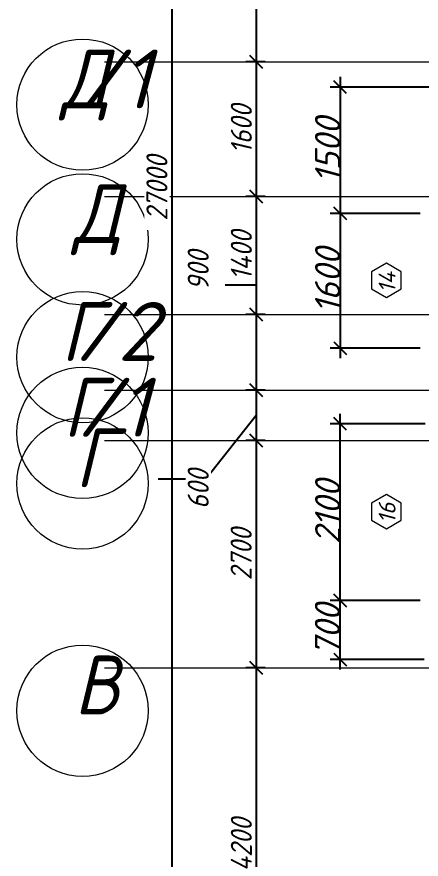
# Model space of a CAD drawing. Header units: millimetres. Extents: x 12986 to 523328, y -9759 to 30092.
# Drawn here: x 233897 to 238697, y 2762 to 12769 of the extents above; entities that cross this region are included whole.
import ezdxf

# ---------------------------------------------------------------- set-up
doc = ezdxf.new("R2010")
doc.units = ezdxf.units.MM
for name, color, linetype, lineweight in [('A-ANNO-DIMS', 7, 'Continuous', 9), ('A-GLAZ-IDEN', 7, 'Continuous', 9), ('Оси', 7, 'Continuous', 9), ('Оси-1', 7, 'Continuous', 20)]:
    doc.layers.add(name, color=color, linetype=linetype, lineweight=lineweight)
doc.styles.add('ISOCPEUR_I', font='isocpeui.ttf', dxfattribs={"height": 250})
doc.styles.add('ISOCPEUR_I_1', font='isocpeui.ttf', dxfattribs={"width": 0.9, "height": 250})
doc.styles.add('ISOCPEUR_I_2', font='isocpeui.ttf', dxfattribs={"height": 300})
doc.dimstyles.new('ISO-2_0_0_9К_СРЕДНИЙ_2', dxfattribs={"dimscale": 304.8, "dimtxt": 199.196235, "dimasz": 0.492126, "dimexe": 0.393701, "dimexo": 0, "dimgap": 0, "dimtad": 1, "dimdec": 0, "dimzin": 0, "dimdsep": 46, "dimtxsty": 'ISOCPEUR_I_2', "dimblk1": 'OBLIQUE', "dimblk2": 'OBLIQUE', "dimsah": 1, "dimcen": 0.09, "dimdle": 0.393701, "dimazin": 0, "dimtfac": 1, "dimtdec": 4, "dimtix": 1, "dimtmove": 0, "dimatfit": 3, "dimfxl": 1, "dimtvp": 1, "dimtolj": 1, "dimtzin": 0, "dimarcsym": 2})
doc.dimstyles.new('ISO-2_5_0_9К_БОЛЬШОЙ__с_подложкой_', dxfattribs={"dimscale": 304.8, "dimtxt": 248.995294, "dimasz": 0.492126, "dimexe": 0.393701, "dimexo": 0, "dimgap": 0.164042, "dimtad": 1, "dimdec": 0, "dimzin": 0, "dimdsep": 46, "dimtxsty": 'ISOCPEUR_I_1', "dimblk1": 'OBLIQUE', "dimblk2": 'OBLIQUE', "dimsah": 1, "dimcen": 0.09, "dimdle": 0.393701, "dimazin": 0, "dimtfac": 1, "dimtdec": 4, "dimtix": 1, "dimtmove": 0, "dimatfit": 3, "dimfxl": 1, "dimtvp": 1, "dimtfill": 1, "dimtolj": 1, "dimtzin": 0, "dimarcsym": 2})
doc.dimstyles.new('ISO-2_5_0_9К_БОЛЬШОЙ__с_подложкой__1', dxfattribs={"dimscale": 304.8, "dimtxt": 248.995294, "dimasz": 0.492126, "dimexe": 0.393701, "dimexo": 0, "dimgap": 0.164042, "dimtad": 1, "dimdec": 0, "dimzin": 0, "dimdsep": 46, "dimtxsty": 'ISOCPEUR_I_1', "dimblk1": 'OBLIQUE', "dimblk2": 'OBLIQUE', "dimsah": 1, "dimcen": 0.09, "dimdle": 0.393701, "dimazin": 0, "dimtfac": 1, "dimtdec": 4, "dimtix": 1, "dimtmove": 1, "dimatfit": 3, "dimfxl": 1, "dimtvp": 1, "dimtfill": 1, "dimtolj": 1, "dimtzin": 0, "dimarcsym": 2})

# ---------------------------------------------------------------- blocks, each defined once
blk = doc.blocks.new('Ось сетки - Круг_Ø6_00__ISO-2_5_0_9K_ кружки поменьше-23056867-АР1_1_Кладочный план 2 этажа')
at = {"layer": 'Оси'}
blk.add_circle((0, 0), 2.6, dxfattribs=at)
blk = doc.blocks.new('_Oblique')
at = {"color": 0, "linetype": 'ByBlock', "lineweight": -2}
blk.add_line((-0.5, -0.5), (0.5, 0.5), dxfattribs=at)
blk = doc.blocks.new('*D2066')
at = {"layer": 'A-ANNO-DIMS', "color": 0, "lineweight": -2, "transparency": 16777216}
for p, q in [((236737, 14354), (236737, 12114)), ((236843, 14234), (236617, 14234)), ((236843, 12234), (236617, 12234))]:
    blk.add_line(p, q, dxfattribs=at)
at = {"layer": 'Defpoints', "color": 0, "transparency": 16777216}
for p in [(236843, 14234), (236737, 12234), (236843, 12234)]:
    blk.add_point(p, dxfattribs=at)
at = {"layer": 'A-ANNO-DIMS', "color": 0, "lineweight": -2, "transparency": 16777216, "xscale": 150, "yscale": 150, "zscale": 150}
for p, rotation in [((236737, 14234), 90), ((236737, 12234), 270)]:
    blk.add_blockref('_Oblique', p, dxfattribs=dict(at, rotation=rotation))
at = {"layer": 'A-ANNO-DIMS', "color": 0, "transparency": 16777216, "insert": (236562, 13234), "char_height": 250, "width": 758.48, "attachment_point": 5, "rotation": 90, "style": 'ISOCPEUR_I_1', "bg_fill": 3, "box_fill_scale": 1.1, "bg_fill_color": 256, "bg_fill_true_color": 13158600, "bg_fill_transparency": 0}
blk.add_mtext('\\A1;2000', dxfattribs=at)
blk = doc.blocks.new('*D2067')
at = {"layer": 'A-ANNO-DIMS', "color": 0, "lineweight": -2, "transparency": 16777216}
for p, q in [((236737, 12354), (236737, 10514)), ((236843, 12234), (236617, 12234)), ((236843, 10634), (236617, 10634))]:
    blk.add_line(p, q, dxfattribs=at)
at = {"layer": 'Defpoints', "color": 0, "transparency": 16777216}
for p in [(236843, 12234), (236737, 10634), (236843, 10634)]:
    blk.add_point(p, dxfattribs=at)
at = {"layer": 'A-ANNO-DIMS', "color": 0, "lineweight": -2, "transparency": 16777216, "xscale": 150, "yscale": 150, "zscale": 150}
for p, rotation in [((236737, 12234), 90), ((236737, 10634), 270)]:
    blk.add_blockref('_Oblique', p, dxfattribs=dict(at, rotation=rotation))
at = {"layer": 'A-ANNO-DIMS', "color": 0, "transparency": 16777216, "insert": (236562, 11434), "char_height": 250, "width": 701.02, "attachment_point": 5, "rotation": 90, "style": 'ISOCPEUR_I_1', "bg_fill": 3, "box_fill_scale": 1.1, "bg_fill_color": 256, "bg_fill_true_color": 13158600, "bg_fill_transparency": 0}
blk.add_mtext('\\A1;1600', dxfattribs=at)
blk = doc.blocks.new('*D2068')
at = {"layer": 'A-ANNO-DIMS', "color": 0, "lineweight": -2, "transparency": 16777216}
for p, q in [((236737, 10754), (236737, 9114)), ((236843, 10634), (236617, 10634)), ((236843, 9234), (236617, 9234))]:
    blk.add_line(p, q, dxfattribs=at)
at = {"layer": 'Defpoints', "color": 0, "transparency": 16777216}
for p in [(236843, 10634), (236737, 9234), (236843, 9234)]:
    blk.add_point(p, dxfattribs=at)
at = {"layer": 'A-ANNO-DIMS', "color": 0, "lineweight": -2, "transparency": 16777216, "xscale": 150, "yscale": 150, "zscale": 150}
for p, rotation in [((236737, 10634), 90), ((236737, 9234), 270)]:
    blk.add_blockref('_Oblique', p, dxfattribs=dict(at, rotation=rotation))
at = {"layer": 'A-ANNO-DIMS', "color": 0, "transparency": 16777216, "insert": (236562, 9934), "char_height": 250, "width": 724, "attachment_point": 5, "rotation": 90, "style": 'ISOCPEUR_I_1', "bg_fill": 3, "box_fill_scale": 1.1, "bg_fill_color": 256, "bg_fill_true_color": 13158600, "bg_fill_transparency": 0}
blk.add_mtext('\\A1;1400', dxfattribs=at)
blk = doc.blocks.new('*D2069')
at = {"layer": 'A-ANNO-DIMS', "color": 0, "lineweight": -2, "transparency": 16777216}
for p, q in [((236369, 9586), (236737, 9586)), ((236737, 9586), (236737, 9234)), ((236737, 9354), (236737, 8214)), ((236843, 9234), (236617, 9234)), ((236843, 8334), (236617, 8334))]:
    blk.add_line(p, q, dxfattribs=at)
at = {"layer": 'Defpoints', "color": 0, "transparency": 16777216}
for p in [(236843, 9234), (236737, 8334), (236843, 8334)]:
    blk.add_point(p, dxfattribs=at)
at = {"layer": 'A-ANNO-DIMS', "color": 0, "lineweight": -2, "transparency": 16777216, "xscale": 150, "yscale": 150, "zscale": 150}
for p, rotation in [((236737, 9234), 90), ((236737, 8334), 270)]:
    blk.add_blockref('_Oblique', p, dxfattribs=dict(at, rotation=rotation))
at = {"layer": 'A-ANNO-DIMS', "color": 0, "transparency": 16777216, "insert": (235925, 9518), "char_height": 250, "width": 568.86, "attachment_point": 1, "rotation": 90, "line_spacing_factor": 1.149209, "style": 'ISOCPEUR_I_1', "bg_fill": 3, "box_fill_scale": 1.1, "bg_fill_color": 256, "bg_fill_true_color": 13158600, "bg_fill_transparency": 0}
blk.add_mtext('\\A1;900', dxfattribs=at)
blk = doc.blocks.new('*D2070')
at = {"layer": 'A-ANNO-DIMS', "color": 0, "lineweight": -2, "transparency": 16777216}
for p, q in [((236737, 8454), (236737, 7614)), ((236843, 8334), (236617, 8334)), ((236737, 8034), (236142, 7275)), ((236843, 7734), (236617, 7734)), ((236142, 7275), (235575, 7275))]:
    blk.add_line(p, q, dxfattribs=at)
at = {"layer": 'Defpoints', "color": 0, "transparency": 16777216}
for p in [(236843, 8334), (236737, 7734), (236843, 7734)]:
    blk.add_point(p, dxfattribs=at)
at = {"layer": 'A-ANNO-DIMS', "color": 0, "lineweight": -2, "transparency": 16777216, "xscale": 150, "yscale": 150, "zscale": 150}
for p, rotation in [((236737, 8334), 90), ((236737, 7734), 270)]:
    blk.add_blockref('_Oblique', p, dxfattribs=dict(at, rotation=rotation))
at = {"layer": 'A-ANNO-DIMS', "color": 0, "transparency": 16777216, "insert": (235925, 6922), "char_height": 250, "width": 568.86, "attachment_point": 1, "rotation": 90, "line_spacing_factor": 1.149209, "style": 'ISOCPEUR_I_1', "bg_fill": 3, "box_fill_scale": 1.1, "bg_fill_color": 256, "bg_fill_true_color": 13158600, "bg_fill_transparency": 0}
blk.add_mtext('\\A1;600', dxfattribs=at)
blk = doc.blocks.new('*D2071')
at = {"layer": 'A-ANNO-DIMS', "color": 0, "lineweight": -2, "transparency": 16777216}
for p, q in [((236737, 7854), (236737, 4914)), ((236843, 7734), (236617, 7734)), ((236843, 5034), (236617, 5034))]:
    blk.add_line(p, q, dxfattribs=at)
at = {"layer": 'Defpoints', "color": 0, "transparency": 16777216}
for p in [(236843, 7734), (236737, 5034), (236843, 5034)]:
    blk.add_point(p, dxfattribs=at)
at = {"layer": 'A-ANNO-DIMS', "color": 0, "lineweight": -2, "transparency": 16777216, "xscale": 150, "yscale": 150, "zscale": 150}
for p, rotation in [((236737, 7734), 90), ((236737, 5034), 270)]:
    blk.add_blockref('_Oblique', p, dxfattribs=dict(at, rotation=rotation))
at = {"layer": 'A-ANNO-DIMS', "color": 0, "transparency": 16777216, "insert": (236560, 6384), "char_height": 250, "width": 758.48, "attachment_point": 5, "rotation": 90, "style": 'ISOCPEUR_I_1', "bg_fill": 3, "box_fill_scale": 1.1, "bg_fill_color": 256, "bg_fill_true_color": 13158600, "bg_fill_transparency": 0}
blk.add_mtext('\\A1;2700', dxfattribs=at)
blk = doc.blocks.new('*D2072')
at = {"layer": 'A-ANNO-DIMS', "color": 0, "lineweight": -2, "transparency": 16777216}
for p, q in [((236737, 5154), (236737, 714)), ((236843, 5034), (236617, 5034)), ((236843, 834), (236617, 834))]:
    blk.add_line(p, q, dxfattribs=at)
at = {"layer": 'Defpoints', "color": 0, "transparency": 16777216}
for p in [(236843, 5034), (236737, 834), (236843, 834)]:
    blk.add_point(p, dxfattribs=at)
at = {"layer": 'A-ANNO-DIMS', "color": 0, "lineweight": -2, "transparency": 16777216, "xscale": 150, "yscale": 150, "zscale": 150}
for p, rotation in [((236737, 5034), 90), ((236737, 834), 270)]:
    blk.add_blockref('_Oblique', p, dxfattribs=dict(at, rotation=rotation))
at = {"layer": 'A-ANNO-DIMS', "color": 0, "transparency": 16777216, "insert": (236562, 2934), "char_height": 250, "width": 781.46, "attachment_point": 5, "rotation": 90, "style": 'ISOCPEUR_I_1', "bg_fill": 3, "box_fill_scale": 1.1, "bg_fill_color": 256, "bg_fill_true_color": 13158600, "bg_fill_transparency": 0}
blk.add_mtext('\\A1;4200', dxfattribs=at)
blk = doc.blocks.new('*D2074')
at = {"layer": 'A-ANNO-DIMS', "color": 0, "lineweight": -2, "transparency": 16777216}
for p, q in [((235737, 24354), (235737, -2886)), ((235843, 24234), (235617, 24234)), ((235843, -2766), (235617, -2766))]:
    blk.add_line(p, q, dxfattribs=at)
at = {"layer": 'Defpoints', "color": 0, "transparency": 16777216}
for p in [(235843, 24234), (235737, -2766), (235843, -2766)]:
    blk.add_point(p, dxfattribs=at)
at = {"layer": 'A-ANNO-DIMS', "color": 0, "lineweight": -2, "transparency": 16777216, "xscale": 150, "yscale": 150, "zscale": 150}
for p, rotation in [((235737, 24234), 90), ((235737, -2766), 270)]:
    blk.add_blockref('_Oblique', p, dxfattribs=dict(at, rotation=rotation))
at = {"layer": 'A-ANNO-DIMS', "color": 0, "transparency": 16777216, "insert": (235560, 10734), "char_height": 250, "width": 948.1, "attachment_point": 5, "rotation": 90, "style": 'ISOCPEUR_I_1', "bg_fill": 3, "box_fill_scale": 1.1, "bg_fill_color": 256, "bg_fill_true_color": 13158600, "bg_fill_transparency": 0}
blk.add_mtext('\\A1;27000', dxfattribs=at)
blk = doc.blocks.new('*D2108')
at = {"layer": 'A-ANNO-DIMS', "color": 0, "lineweight": -2, "transparency": 16777216}
for p, q in [((237737, 5014), (237737, 5954)), ((238687, 5834), (237617, 5834)), ((238733, 5134), (237617, 5134))]:
    blk.add_line(p, q, dxfattribs=at)
at = {"layer": 'Defpoints', "color": 0, "transparency": 16777216}
for p in [(237737, 5834), (238687, 5834), (238733, 5134)]:
    blk.add_point(p, dxfattribs=at)
at = {"layer": 'A-ANNO-DIMS', "color": 0, "lineweight": -2, "transparency": 16777216, "xscale": 150, "yscale": 150, "zscale": 150}
for p, rotation in [((237737, 5834), 90), ((237737, 5134), 270)]:
    blk.add_blockref('_Oblique', p, dxfattribs=dict(at, rotation=rotation))
at = {"layer": 'A-ANNO-DIMS', "color": 0, "transparency": 16777216, "insert": (237585, 5484), "char_height": 300, "width": 455.09, "attachment_point": 5, "rotation": 90, "style": 'ISOCPEUR_I_2'}
blk.add_mtext('\\A1;700', dxfattribs=at)
blk = doc.blocks.new('*D2109')
at = {"layer": 'A-ANNO-DIMS', "color": 0, "lineweight": -2, "transparency": 16777216}
for p, q in [((237737, 5714), (237737, 8054)), ((238744, 7934), (237617, 7934)), ((238687, 5834), (237617, 5834))]:
    blk.add_line(p, q, dxfattribs=at)
at = {"layer": 'Defpoints', "color": 0, "transparency": 16777216}
for p in [(237737, 7934), (238744, 7934), (238687, 5834)]:
    blk.add_point(p, dxfattribs=at)
at = {"layer": 'A-ANNO-DIMS', "color": 0, "lineweight": -2, "transparency": 16777216, "xscale": 150, "yscale": 150, "zscale": 150}
for p, rotation in [((237737, 7934), 90), ((237737, 5834), 270)]:
    blk.add_blockref('_Oblique', p, dxfattribs=dict(at, rotation=rotation))
at = {"layer": 'A-ANNO-DIMS', "color": 0, "transparency": 16777216, "insert": (237587, 6884), "char_height": 300, "width": 560.81, "attachment_point": 5, "rotation": 90, "style": 'ISOCPEUR_I_2'}
blk.add_mtext('\\A1;2100', dxfattribs=at)
blk = doc.blocks.new('*D2110')
at = {"layer": 'A-ANNO-DIMS', "color": 0, "lineweight": -2, "transparency": 16777216}
for p, q in [((237737, 12054), (237737, 10314)), ((238987, 11934), (237617, 11934)), ((238687, 10434), (237617, 10434))]:
    blk.add_line(p, q, dxfattribs=at)
at = {"layer": 'Defpoints', "color": 0, "transparency": 16777216}
for p in [(238987, 11934), (237737, 10434), (238687, 10434)]:
    blk.add_point(p, dxfattribs=at)
at = {"layer": 'A-ANNO-DIMS', "color": 0, "lineweight": -2, "transparency": 16777216, "xscale": 150, "yscale": 150, "zscale": 150}
for p, rotation in [((237737, 11934), 90), ((237737, 10434), 270)]:
    blk.add_blockref('_Oblique', p, dxfattribs=dict(at, rotation=rotation))
at = {"layer": 'A-ANNO-DIMS', "color": 0, "transparency": 16777216, "insert": (237587, 11184), "char_height": 300, "width": 560.81, "attachment_point": 5, "rotation": 90, "style": 'ISOCPEUR_I_2'}
blk.add_mtext('\\A1;1500', dxfattribs=at)
blk = doc.blocks.new('*D2111')
at = {"layer": 'A-ANNO-DIMS', "color": 0, "lineweight": -2, "transparency": 16777216}
for p, q in [((237737, 10554), (237737, 8714)), ((238687, 10434), (237617, 10434)), ((238687, 8834), (237617, 8834))]:
    blk.add_line(p, q, dxfattribs=at)
at = {"layer": 'Defpoints', "color": 0, "transparency": 16777216}
for p in [(238687, 10434), (237737, 8834), (238687, 8834)]:
    blk.add_point(p, dxfattribs=at)
at = {"layer": 'A-ANNO-DIMS', "color": 0, "lineweight": -2, "transparency": 16777216, "xscale": 150, "yscale": 150, "zscale": 150}
for p, rotation in [((237737, 10434), 90), ((237737, 8834), 270)]:
    blk.add_blockref('_Oblique', p, dxfattribs=dict(at, rotation=rotation))
at = {"layer": 'A-ANNO-DIMS', "color": 0, "transparency": 16777216, "insert": (237587, 9634), "char_height": 300, "width": 560.81, "attachment_point": 5, "rotation": 90, "style": 'ISOCPEUR_I_2'}
blk.add_mtext('\\A1;1600', dxfattribs=at)
blk = doc.blocks.new('AAR_СКБ_Марка_Окна_Перемычка и проем - Марка проема-25443838-АР1_1_Кладочный план 2 этажа')
at = {"layer": 'A-GLAZ-IDEN'}
for p, q in [((-0.97, -0.98), (-1.99, -2.75)), ((1.07, -0.98), (-0.97, -0.98)), ((2.09, -2.75), (1.07, -0.98)), ((-1.99, -2.75), (-0.97, -4.51)), ((1.07, -4.51), (2.09, -2.75)), ((-0.97, -4.51), (1.07, -4.51))]:
    blk.add_line(p, q, dxfattribs=at)

msp = doc.modelspace()

# ---------------------------------------------------------------- linework, layer by layer
at = {"layer": 'Оси-1'}
for p, q in [((234936.85079, 12234.0673), (365048.47884, 12234.0673)), ((234936.85079, 10634.0673), (365048.47884, 10634.0673)), ((234936.85079, 9234.0673), (365048.47884, 9234.0673)), ((234936.85079, 8334.0673), (365048.47884, 8334.0673)), ((234936.85079, 7734.0673), (365048.47884, 7734.0673)), ((234936.85079, 5034.0673), (365048.47884, 5034.0673))]:
    msp.add_line(p, q, dxfattribs=at)

# ---------------------------------------------------------------- block references
at = {"layer": 'A-GLAZ-IDEN', "xscale": 99.99999999999993, "yscale": 99.99999999999993, "zscale": 99.99999999999993, "rotation": 90.00000000000004}
for p in [(238010.45234, 9634.06731), (238010.45234, 6884.0673)]:
    msp.add_blockref('AAR_СКБ_Марка_Окна_Перемычка и проем - Марка проема-25443838-АР1_1_Кладочный план 2 этажа', p, dxfattribs=at)
at = {"layer": 'Оси', "xscale": 300, "yscale": 300, "zscale": 99.99999999999993, "rotation": 269.9999999999994}
for p in [(234676.85079, 11725.1346), (234676.85079, 10125.1346), (234676.85079, 8725.1346), (234676.85079, 7825.1346), (234676.85079, 7225.1346), (234676.85079, 4525.1346)]:
    msp.add_blockref('Ось сетки - Круг_Ø6_00__ISO-2_5_0_9K_ кружки поменьше-23056867-АР1_1_Кладочный план 2 этажа', p, dxfattribs=at)

# ---------------------------------------------------------------- texts
at = {"layer": 'A-GLAZ-IDEN', "char_height": 200, "attachment_point": 1, "rotation": 90, "style": 'ISOCPEUR_I_2'}
for s, insert, width in [('14', (238193.09372, 9488.01878), 303.037875), ('16', (238193.09372, 6750.16878), 274.177125)]:
    msp.add_mtext(s, dxfattribs=dict(at, insert=insert, width=width))
at = {"layer": 'Оси', "char_height": 700, "attachment_point": 1, "style": 'ISOCPEUR_I'}
for s, insert, width in [('\\fISOCPEUR|b0|i1|c204|p34|;\\W.9;Д', (234424.07128, 12380.69978), 252.5315625), ('/1', (234632.43065, 12380.69978), 346.329), ('\\fISOCPEUR|b0|i1|c204|p34|;\\W.9;Д', (234567.17128, 10780.69978), 252.5315625), ('\\fISOCPEUR|b0|i1|c204|p34|;\\W.9;Г', (234421.37128, 9380.69979), 202.02525), ('/2', (234588.05878, 9380.69979), 404.0505), ('\\fISOCPEUR|b0|i1|c204|p34|;\\W.9;Г', (234445.22128, 8480.69979), 202.02525), ('/1', (234611.90878, 8480.69979), 346.329), ('\\fISOCPEUR|b0|i1|c204|p34|;\\W.9;Г', (234587.87128, 7880.69979), 202.02525), ('\\fISOCPEUR|b0|i1|c204|p34|;\\W.9;В', (234578.87128, 5180.69979), 223.6708125)]:
    msp.add_mtext(s, dxfattribs=dict(at, insert=insert, width=width))

# ---------------------------------------------------------------- dimensions: what is measured, and where the dimension line sits
at = {"layer": 'A-ANNO-DIMS'}
for base, p1, p2, override, picture, middle in [((237736.6472, 10434.06731), (238986.85079, 11934.0673), (238686.85079, 10434.06731), {"dimpost": '<>', "dimfxl": 1529.705842}, '*D2110', (237586.6472, 11184.0673)), ((237736.6472, 8834.06731), (238686.85079, 10434.06731), (238686.85079, 8834.06731), {"dimpost": '<>', "dimfxl": 1600}, '*D2111', (237586.6472, 9634.06731)), ((237736.6472, 7934.0673), (238686.85079, 5834.0673), (238744.18945, 7934.0673), {"dimpost": '<>', "dimfxl": 2100.782645}, '*D2109', (237586.6472, 6884.0673)), ((237736.6472, 5834.0673), (238733.2668, 5134.06731), (238686.85079, 5834.0673), {"dimpost": '<>', "dimfxl": 701.537196}, '*D2108', (237584.71538, 5484.0673))]:
    dim = msp.add_linear_dim(base=base, p1=p1, p2=p2, angle=90, dimstyle='ISO-2_0_0_9К_СРЕДНИЙ_2', override=override, dxfattribs=at)
    dim.commit()
    dim.dimension.update_dxf_attribs({"geometry": picture, "text_midpoint": middle})

# ---------------------------------------------------------------- next in the draw order: dimensions: what is measured, and where the dimension line sits
dim = msp.add_linear_dim(base=(236736.90651, 12234.0673), p1=(236842.97252, 14234.06737), p2=(236842.97252, 12234.0673), angle=90, dimstyle='ISO-2_5_0_9К_БОЛЬШОЙ__с_подложкой_', override={"dimpost": '<>', "dimfxl": 2000.000075}, dxfattribs=at)
dim.commit()
dim.dimension.update_dxf_attribs({"geometry": '*D2066', "text_midpoint": (236561.90651, 13234.06733)})

# ---------------------------------------------------------------- next in the draw order: dimensions: what is measured, and where the dimension line sits
dim = msp.add_linear_dim(base=(236736.90651, 10634.0673), p1=(236842.97252, 12234.0673), p2=(236842.97252, 10634.0673), angle=90, dimstyle='ISO-2_5_0_9К_БОЛЬШОЙ__с_подложкой_', override={"dimpost": '<>', "dimfxl": 1600}, dxfattribs=at)
dim.commit()
dim.dimension.update_dxf_attribs({"geometry": '*D2067', "text_midpoint": (236561.90651, 11434.0673)})

# ---------------------------------------------------------------- next in the draw order: dimensions: what is measured, and where the dimension line sits
dim = msp.add_linear_dim(base=(236736.90651, 9234.0673), p1=(236842.97252, 10634.0673), p2=(236842.97252, 9234.0673), angle=90, dimstyle='ISO-2_5_0_9К_БОЛЬШОЙ__с_подложкой_', override={"dimpost": '<>', "dimfxl": 1399.999995}, dxfattribs=at)
dim.commit()
dim.dimension.update_dxf_attribs({"geometry": '*D2068', "text_midpoint": (236561.90651, 9934.0673)})

# ---------------------------------------------------------------- next in the draw order: dimensions: what is measured, and where the dimension line sits
dim = msp.add_linear_dim(base=(236736.90651, 8334.0673), p1=(236842.97252, 9234.0673), p2=(236842.97252, 8334.0673), angle=90, dimstyle='ISO-2_5_0_9К_БОЛЬШОЙ__с_подложкой__1', override={"dimpost": '<>', "dimfxl": 900}, dxfattribs=at)
dim.commit()
dim.dimension.update_dxf_attribs({"geometry": '*D2069', "text_midpoint": (236092.14475, 9586.20287), "dimtype": 160, "text_rotation": 90})

# ---------------------------------------------------------------- next in the draw order: dimensions: what is measured, and where the dimension line sits
dim = msp.add_linear_dim(base=(236736.90651, 7734.0673), p1=(236842.97252, 8334.0673), p2=(236842.97252, 7734.0673), angle=90, dimstyle='ISO-2_5_0_9К_БОЛЬШОЙ__с_подложкой__1', override={"dimpost": '<>', "dimfxl": 600}, dxfattribs=at)
dim.commit()
dim.dimension.update_dxf_attribs({"geometry": '*D2070', "text_midpoint": (236092.14475, 7274.55453), "dimtype": 160, "text_rotation": 90})

# ---------------------------------------------------------------- next in the draw order: dimensions: what is measured, and where the dimension line sits
for base, p1, p2, override, picture, middle in [((235736.86182, -2765.9327), (235842.92783, 24234.06713), (235842.92783, -2765.9327), {"dimpost": '<>', "dimfxl": 26999.999823}, '*D2074', (235560.25197, 10734.06721)), ((236736.90651, 5034.0673), (236842.97252, 7734.0673), (236842.97252, 5034.0673), {"dimpost": '<>', "dimfxl": 2700}, '*D2071', (236560.29666, 6384.0673))]:
    dim = msp.add_linear_dim(base=base, p1=p1, p2=p2, angle=90, dimstyle='ISO-2_5_0_9К_БОЛЬШОЙ__с_подложкой_', override=override, dxfattribs=at)
    dim.commit()
    dim.dimension.update_dxf_attribs({"geometry": picture, "text_midpoint": middle})

# ---------------------------------------------------------------- next in the draw order: dimensions: what is measured, and where the dimension line sits
dim = msp.add_linear_dim(base=(236736.90651, 834.0673), p1=(236842.97252, 5034.0673), p2=(236842.97252, 834.0673), angle=90, dimstyle='ISO-2_5_0_9К_БОЛЬШОЙ__с_подложкой_', override={"dimpost": '<>', "dimfxl": 4200}, dxfattribs=at)
dim.commit()
dim.dimension.update_dxf_attribs({"geometry": '*D2072', "text_midpoint": (236561.90651, 2934.0673)})

doc.saveas('drawing.dxf')
